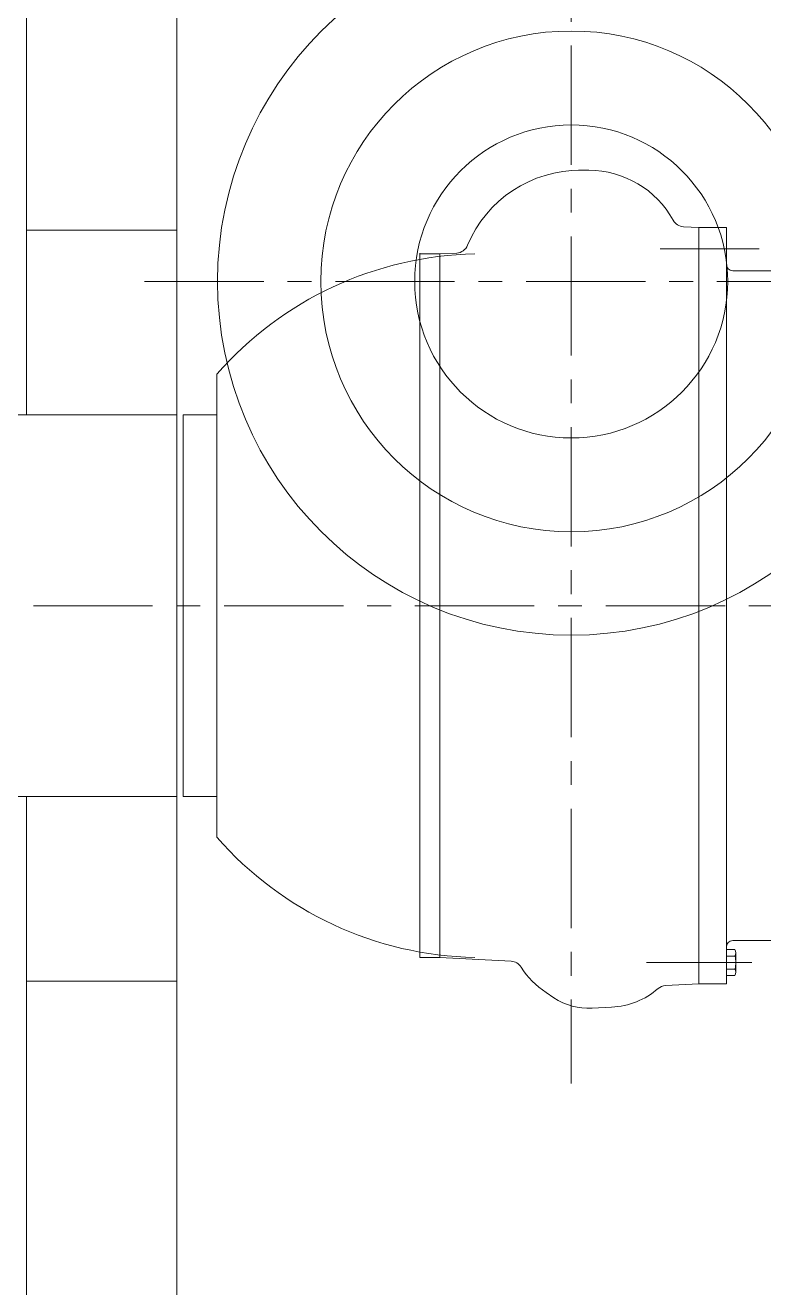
# Model space of a CAD drawing. Header units: inches. Extents: x 0 to 22015, y 0 to 16774.
# Drawn here: x 9982 to 10572, y 7124 to 8133 of the extents above; entities that cross this region are included whole.
import ezdxf

# ---------------------------------------------------------------- set-up
doc = ezdxf.new("R2010")
doc.units = ezdxf.units.IN
doc.header["$MEASUREMENT"] = 0
doc.linetypes.add('CENTER', pattern=[50.8, 31.75, -6.35, 6.35, -6.35])
doc.layers.add('CAXA0', color=7, linetype='Continuous', lineweight=5)
doc.layers.add('CAXA1', color=5, linetype='CENTER', lineweight=5)

msp = doc.modelspace()

# ---------------------------------------------------------------- linework, layer by layer
at = {"color": 7, "lineweight": 5}
for p, q in [((9982.82, 8719.19), (9982.81, 7821.69)), ((10102.82, 8719.19), (10102.82, 7821.69)), ((9982.82, 7969.18), (10102.82, 7969.18)), ((9982.82, 7516.69), (9982.82, 6619.19)), ((10102.82, 7516.69), (10102.82, 6619.19)), ((9982.82, 7369.2), (10102.82, 7369.2))]:
    msp.add_line(p, q, dxfattribs=at)
for radius in [282.5, 200, 125]:
    msp.add_circle((10417.81, 7928.19), radius, dxfattribs=at)
at = {"layer": 'CAXA0', "color": 7, "linetype": 'Continuous', "lineweight": 5}
for p, q in [((10423.66, 8016.93), (10431.82, 8016.93)), ((10519.82, 7971.18), (10507.55, 7971.82)), ((10519.82, 7971.18), (10519.82, 7367.18)), ((10519.82, 7971.18), (10541.82, 7971.18)), ((10541.82, 7971.18), (10541.82, 7367.18)), ((10296.82, 7388.18), (10296.82, 7950.89)), ((10296.82, 7950.18), (10312.82, 7950.18)), ((10296.82, 7950.18), (10296.82, 7908.68)), ((10312.82, 7950.18), (10326.31, 7950.89)), ((10312.82, 7950.53), (10312.82, 7388.18)), ((10546.82, 7936.68), (10587.32, 7936.68)), ((10134.82, 7854.1), (10134.82, 7484.18)), ((9962.82, 7821.69), (10102.82, 7821.69)), ((9982.82, 7821.69), (10032.82, 7821.69)), ((10102.82, 7516.69), (10102.82, 7821.69)), ((10107.82, 7821.69), (10107.82, 7516.69)), ((10134.82, 7821.69), (10107.82, 7821.69)), ((9962.82, 7516.69), (10032.82, 7516.69)), ((9982.82, 7166.19), (9982.82, 7516.69)), ((9992.3, 7516.69), (10102.82, 7516.69)), ((10134.82, 7516.69), (10107.82, 7516.69)), ((10296.82, 7429.69), (10296.82, 7388.18)), ((10312.82, 7388.18), (10312.82, 7418.43)), ((10546.82, 7401.68), (10605.31, 7401.68)), ((10541.82, 7373.79), (10541.82, 7394.57)), ((10548.55, 7394.57), (10541.82, 7394.57)), ((10549.32, 7376.39), (10549.32, 7391.98)), ((10296.82, 7388.18), (10312.82, 7388.18)), ((10312.82, 7388.18), (10369.86, 7385.19)), ((10519.82, 7390.18), (10519.82, 7378.18)), ((10541.82, 7378.18), (10541.82, 7390.18)), ((10548.55, 7389.38), (10541.82, 7389.38)), ((10548.55, 7378.99), (10541.82, 7378.99)), ((10548.55, 7373.79), (10541.82, 7373.79)), ((10519.82, 7367.18), (10493.19, 7365.79)), ((10519.82, 7367.18), (10541.82, 7367.18)), ((10397.76, 7360.23), (10404.01, 7356.05)), ((10450.06, 7348.52), (10434.4, 7347.7))]:
    msp.add_line(p, q, dxfattribs=at)
for centre, radius, start, end in [((10424.65, 7919.93), 97.01, 89.41282, 157.50325), ((10431.82, 7939.93), 77, 28.77488, 90), ((10508.08, 7981.81), 10, 208.7749, 266.99999), ((10325.79, 7960.87), 10, 273, 337.50325), ((10346.4, 7669.18), 281, 91.13835, 138.84767), ((10546.82, 7941.68), 5, 180, 270), ((10346.4, 7669.18), 281, 221.15233, 268.86165), ((10546.82, 7396.68), 5, 90, 180), ((10544.53, 7391.98), 4.79, 327.13277, 32.86723), ((10369.33, 7375.21), 10, 32.70543, 87), ((10531.32, 7384.18), 18, 343.22135, 16.77865), ((10436.65, 7418.43), 70, 212.70541, 236.24976), ((10544.53, 7376.39), 4.79, 327.13277, 32.86723), ((10446.82, 7410.43), 62, 273, 310.6438), ((10493.72, 7355.8), 10, 92.99999, 130.64382), ((10431.79, 7397.63), 50, 236.24975, 273)]:
    msp.add_arc(centre, radius, start, end, dxfattribs=at)
at = {"layer": 'CAXA1', "linetype": 'CENTER', "lineweight": 5, "ltscale": 3}
for p, q in [((10417.81, 8268.98), (10417.82, 7287.49)), ((10488.81, 7954.18), (10567.84, 7954.18)), ((10077.02, 7928.19), (10758.6, 7928.19)), ((10997.84, 7669.19), (8350.08, 7669.19)), ((10478.02, 7384.18), (10562.17, 7384.18)), ((10522.82, 7384.18), (10489.87, 7384.18)), ((10552.32, 7384.18), (10503.82, 7384.18))]:
    msp.add_line(p, q, dxfattribs=at)

doc.saveas('drawing.dxf')
